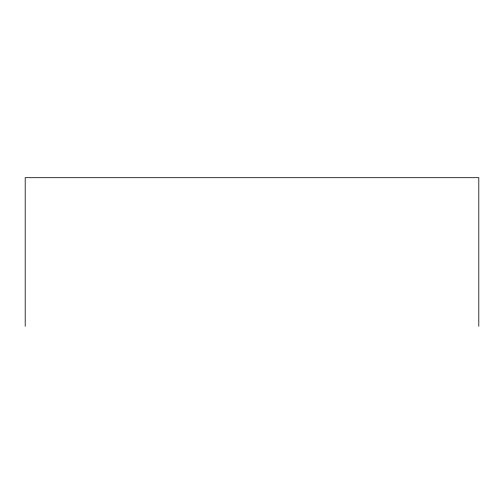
<?xml version="1.0" encoding="UTF-8"?>
<svg xmlns="http://www.w3.org/2000/svg" width="504" height="504" viewBox="0 0 504 504"><rect width="100%" height="100%" fill="white"/><g stroke="black" fill="none" stroke-linecap="round" stroke-linejoin="round"><path stroke-width="0.76" d="M478.8 326.309L478.8 177.692L25.2 177.692L25.2 326.309"/></g></svg>
